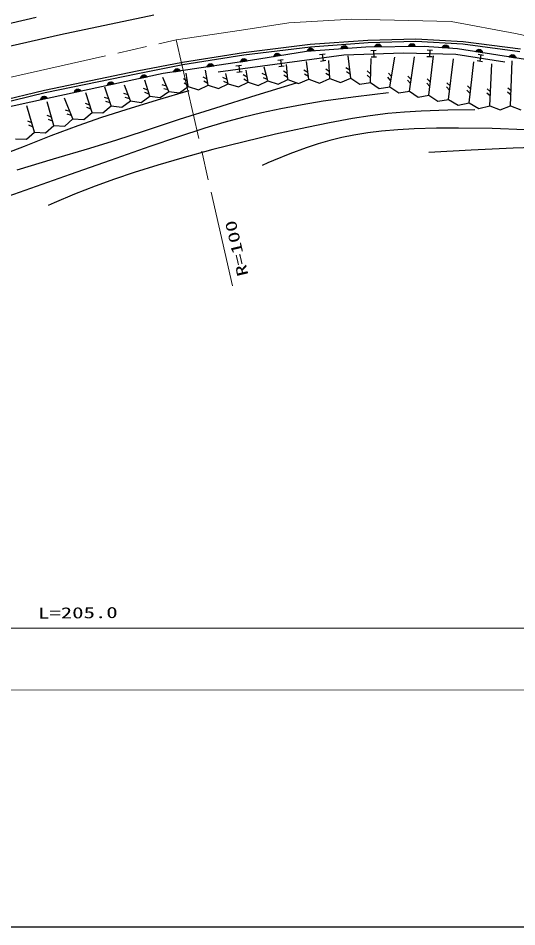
# Model space of a CAD drawing. Units: millimetres, scale not verified. Extents: x 40000 to 680000, y 20000 to 380000.
# Drawn here: x 374219 to 433236, y 205000 to 312604 of the extents above; entities that cross this region are included whole.
import ezdxf
from ezdxf.enums import TextEntityAlignment as Align

# ---------------------------------------------------------------- set-up
doc = ezdxf.new("R2010")
doc.units = ezdxf.units.MM
doc.header["$LTSCALE"] = 1000
doc.linetypes.add('CHAIN', pattern=[18.5, 12, -1.5, 3.5, -1.5])
for name, color, linetype, lineweight in [('M-BGD', 7, 'Continuous', 25), ('M-BMK', 2, 'CHAIN', 13), ('M-STR-HTXT', 7, 'Continuous', 13), ('M-TTL-BAND', 7, 'Continuous', 25)]:
    doc.layers.add(name, color=color, linetype=linetype, lineweight=lineweight)
doc.styles.add('ＭＳ ゴシック', font='')
doc.styles.get('ＭＳ ゴシック').set_extended_font_data('MS Gothic')

msp = doc.modelspace()

# ---------------------------------------------------------------- linework, layer by layer
at = {"layer": 'M-BGD'}
for p, q in [((376357, 312681), (361068, 309161)), ((379228, 310687), (390284, 313008)), ((359202, 306046), (379228, 310687)), ((408797, 309523), (415613, 310010)), ((415613, 310010), (421292, 310172)), ((421292, 310172), (426891, 309848)), ((400889, 308549), (408797, 309523)), ((400931, 308252), (408826, 309224)), ((415371, 309189), (408332, 308676)), ((409186, 308838), (408467, 308786)), ((408494, 308838), (409150, 308886)), ((409110, 308933), (408530, 308890)), ((408574, 308944), (409057, 308979)), ((408960, 309022), (408662, 309000)), ((408826, 309224), (415628, 309710)), ((412441, 309025), (413199, 309081)), ((413175, 309129), (412457, 309077)), ((412483, 309129), (413139, 309177)), ((413100, 309224), (412519, 309181)), ((412564, 309235), (413046, 309270)), ((412949, 309313), (412652, 309291)), ((422263, 309262), (415371, 309189)), ((415628, 309710), (421288, 309872)), ((416436, 309250), (417196, 309258)), ((417175, 309308), (416455, 309301)), ((416485, 309351), (417143, 309358)), ((417106, 309407), (416524, 309401)), ((416572, 309452), (417056, 309457)), ((416961, 309506), (416663, 309503)), ((420436, 309293), (421195, 309301)), ((421175, 309351), (420455, 309343)), ((420484, 309393), (421142, 309400)), ((421106, 309450), (420524, 309444)), ((420571, 309494), (421055, 309500)), ((420961, 309549), (420663, 309545)), ((421288, 309872), (426863, 309549)), ((426222, 308969), (422263, 309262)), ((422610, 308842), (423254, 308824)), ((422932, 308833), (422911, 308033)), ((424434, 309152), (425192, 309096)), ((425175, 309147), (424457, 309200)), ((424491, 309248), (425147, 309199)), ((425115, 309252), (424535, 309295)), ((424586, 309341), (425069, 309305)), ((424979, 309362), (424682, 309384)), ((435021, 307576), (426222, 308969)), ((426863, 309549), (433609, 308660)), ((426891, 309848), (433663, 308956)), ((428573, 308850), (429051, 308774)), ((428966, 308839), (428672, 308885)), ((393668, 307413), (400889, 308549)), ((393720, 307117), (400931, 308252)), ((397893, 306263), (412743, 308266)), ((401037, 307776), (400742, 307732)), ((408332, 308676), (401729, 307575)), ((404500, 308088), (405249, 308213)), ((405221, 308259), (404511, 308140)), ((404533, 308195), (405182, 308303)), ((405138, 308346), (404564, 308250)), ((404603, 308308), (405080, 308387)), ((404979, 308421), (404685, 308372)), ((408451, 308734), (409209, 308790)), ((409896, 308286), (410534, 308372)), ((410215, 308329), (410322, 307536)), ((412743, 308266), (419835, 308517)), ((413595, 305498), (413273, 308132)), ((415905, 304992), (415985, 307846)), ((415953, 308780), (416597, 308803)), ((416625, 308003), (415981, 307980)), ((416275, 308791), (416303, 307992)), ((418214, 304485), (418792, 307989)), ((419835, 308517), (426008, 308350)), ((420524, 303979), (421124, 308037)), ((423233, 308025), (422589, 308042)), ((422834, 303472), (423371, 308132)), ((425144, 302965), (425750, 307799)), ((426008, 308350), (431804, 307432)), ((428406, 308674), (429157, 308555)), ((429145, 308608), (428433, 308720)), ((428471, 308765), (429121, 308662)), ((429093, 308717), (428518, 308808)), ((428651, 308337), (429287, 308236)), ((428969, 308286), (428844, 307496)), ((432357, 308049), (433107, 307930)), ((433095, 307982), (432384, 308095)), ((432422, 308140), (433072, 308037)), ((433044, 308092), (432469, 308183)), ((432524, 308225), (433002, 308149)), ((432917, 308213), (432623, 308260)), ((388313, 306358), (393668, 307413)), ((388372, 306064), (393720, 307117)), ((401729, 307575), (391391, 306035)), ((396595, 306861), (397347, 306973)), ((397320, 307020), (396608, 306914)), ((396630, 306968), (397281, 307065)), ((397238, 307109), (396662, 307023)), ((396702, 307079), (397181, 307151)), ((397081, 307186), (396786, 307142)), ((399996, 306951), (400634, 307037)), ((400315, 306994), (400422, 306201)), ((400552, 307451), (401303, 307563)), ((401276, 307609), (400564, 307503)), ((400586, 307557), (401237, 307654)), ((401194, 307698), (400619, 307612)), ((400659, 307669), (401137, 307740)), ((403784, 305180), (403347, 306799)), ((404946, 307618), (405584, 307704)), ((405691, 306911), (405053, 306825)), ((405265, 307661), (405372, 306868)), ((406145, 305349), (405963, 307132)), ((408628, 305399), (408325, 307466)), ((410641, 307579), (410003, 307493)), ((411112, 305449), (410989, 307608)), ((413479, 306447), (413016, 306731)), ((427602, 302593), (428129, 307418)), ((429162, 307446), (428526, 307546)), ((430061, 302221), (430270, 307181)), ((432507, 302221), (432696, 307561)), ((377346, 304086), (388313, 306358)), ((377411, 303793), (388372, 306064)), ((391391, 306035), (377676, 303102)), ((388710, 305513), (389453, 305672)), ((389423, 305717), (388719, 305566)), ((388738, 305621), (389382, 305759)), ((389336, 305800), (388767, 305679)), ((388803, 305738), (389277, 305839)), ((389174, 305868), (388883, 305806)), ((392639, 306272), (393391, 306384)), ((393364, 306430), (392651, 306324)), ((392674, 306378), (393325, 306475)), ((393282, 306519), (392706, 306433)), ((392746, 306490), (393225, 306561)), ((393124, 306597), (392830, 306553)), ((394343, 304505), (394116, 306085)), ((396586, 305369), (396110, 305631)), ((396704, 304674), (396400, 306466)), ((399064, 304842), (398779, 306038)), ((400741, 306244), (400103, 306158)), ((401335, 305606), (400864, 305877)), ((401424, 305011), (401205, 306466)), ((403611, 305820), (403113, 306035)), ((406074, 306043), (405617, 306336)), ((406125, 305546), (405668, 305841)), ((408514, 306177), (408044, 306449)), ((408587, 305682), (408117, 305957)), ((411066, 306256), (410622, 306569)), ((411094, 305757), (410651, 306072)), ((413540, 305951), (413077, 306237)), ((415919, 305508), (415504, 305860)), ((415933, 306008), (415518, 306357)), ((418333, 305201), (417969, 305605)), ((418414, 305694), (418049, 306096)), ((420727, 305354), (420356, 305750)), ((384799, 304677), (385542, 304836)), ((385512, 304880), (384808, 304730)), ((384827, 304785), (385470, 304922)), ((385424, 304964), (384855, 304842)), ((384892, 304901), (385365, 305002)), ((385263, 305031), (384971, 304969)), ((387511, 302796), (386789, 304689)), ((389788, 303366), (389196, 305252)), ((391786, 304569), (391260, 304706)), ((392066, 303935), (391347, 305560)), ((394252, 305137), (393784, 305411)), ((394323, 304642), (393854, 304918)), ((395557, 304117), (396704, 304674)), ((396669, 304876), (396193, 305140)), ((396704, 304674), (397917, 304286)), ((397917, 304286), (399064, 304842)), ((398941, 305357), (398450, 305586)), ((399057, 304870), (398565, 305102)), ((399064, 304842), (400278, 304455)), ((400278, 304455), (401424, 305011)), ((401409, 305112), (400938, 305385)), ((401424, 305011), (402638, 304624)), ((402638, 304624), (403784, 305180)), ((403742, 305338), (403243, 305555)), ((403784, 305180), (404998, 304793)), ((404998, 304793), (406145, 305349)), ((406145, 305349), (407396, 304877)), ((407396, 304877), (408628, 305399)), ((408628, 305399), (409880, 304927)), ((409880, 304927), (411112, 305449)), ((411112, 305449), (412363, 304977)), ((412363, 304977), (413595, 305498)), ((413595, 305498), (414649, 304783)), ((414649, 304783), (415905, 304992)), ((415905, 304992), (416958, 304276)), ((420654, 304860), (420284, 305258)), ((422956, 304532), (422573, 304919)), ((423013, 305029), (422630, 305413)), ((425345, 304574), (424966, 304962)), ((427778, 304200), (427392, 304581)), ((366554, 301489), (377346, 304086)), ((366622, 301197), (377411, 303793)), ((380887, 303840), (381630, 303999)), ((381600, 304044), (380896, 303893)), ((380915, 303948), (381558, 304086)), ((381513, 304127), (380944, 304006)), ((380980, 304065), (381453, 304166)), ((381351, 304195), (381060, 304133)), ((382967, 301447), (382213, 303758)), ((385233, 302227), (384485, 304433)), ((387238, 303514), (386720, 303678)), ((389563, 304084), (389056, 304279)), ((389713, 303607), (389205, 303804)), ((391041, 303195), (392066, 303935)), ((391988, 304112), (391462, 304251)), ((392066, 303935), (393318, 303764)), ((393318, 303764), (394343, 304505)), ((394343, 304505), (395557, 304117)), ((416958, 304276), (418214, 304485)), ((418214, 304485), (419268, 303770)), ((419268, 303770), (420524, 303979)), ((420524, 303979), (421578, 303263)), ((421578, 303263), (422834, 303472)), ((422834, 303472), (423887, 302757)), ((425283, 304078), (424904, 304468)), ((427723, 303703), (427338, 304087)), ((430109, 303369), (429699, 303726)), ((430130, 303868), (429720, 304223)), ((432552, 303483), (432139, 303838)), ((432570, 303983), (432157, 304335)), ((377676, 303102), (363599, 299949)), ((376904, 302981), (377646, 303147)), ((377616, 303191), (376913, 303034)), ((376931, 303089), (377573, 303233)), ((377527, 303274), (376959, 303147)), ((376995, 303206), (377468, 303312)), ((377365, 303340), (377074, 303275)), ((378434, 299886), (377655, 302683)), ((380701, 300666), (379703, 303144)), ((382691, 302292), (382182, 302481)), ((384958, 303040), (384447, 303223)), ((385118, 302567), (384606, 302752)), ((386486, 302056), (387511, 302796)), ((387416, 303046), (386897, 303213)), ((387511, 302796), (388764, 302626)), ((388764, 302626), (389788, 303366)), ((389788, 303366), (391041, 303195)), ((423887, 302757), (425144, 302965)), ((425144, 302965), (426298, 302287)), ((426298, 302287), (427602, 302593)), ((427602, 302593), (428757, 301915)), ((376168, 299106), (375248, 302222)), ((380342, 301558), (379821, 301712)), ((381990, 300603), (382967, 301447)), ((382846, 301817), (382337, 302008)), ((382967, 301447), (384256, 301383)), ((384256, 301383), (385233, 302227)), ((385233, 302227), (386486, 302056)), ((428757, 301915), (430061, 302221)), ((430061, 302221), (431284, 301731)), ((431284, 301731), (432507, 302221)), ((432507, 302221), (433731, 301731)), ((375846, 300194), (375343, 300397)), ((378157, 300879), (377657, 301090)), ((378292, 300397), (377791, 300611)), ((379723, 299823), (380701, 300666)), ((380528, 301094), (380007, 301251)), ((380701, 300666), (381990, 300603)), ((375988, 299714), (375484, 299920)), ((377457, 299043), (378434, 299886)), ((378434, 299886), (379723, 299823)), ((373901, 298325), (375190, 298262)), ((375190, 298262), (376168, 299106)), ((376168, 299106), (377457, 299043))]:
    msp.add_line(p, q, dxfattribs=at)
for points in [[(408435, 308683), (408460, 308777), (408500, 308858), (408572, 308952), (408656, 309006), (408747, 309043), (408871, 309052), (408967, 309029), (409058, 308987), (409143, 308905), (409196, 308831), (409233, 308741)], [(412424, 308974), (412449, 309068), (412490, 309149), (412561, 309243), (412645, 309297), (412737, 309334), (412861, 309343), (412956, 309320), (413048, 309278), (413132, 309196), (413185, 309122), (413222, 309032)], [(416416, 309200), (416447, 309292), (416493, 309371), (416570, 309460), (416657, 309509), (416751, 309540), (416875, 309541), (416969, 309512), (417058, 309465), (417137, 309378), (417185, 309300), (417216, 309209)], [(420416, 309243), (420447, 309335), (420492, 309414), (420569, 309502), (420657, 309551), (420750, 309582), (420874, 309584), (420969, 309555), (421057, 309508), (421136, 309420), (421185, 309343), (421216, 309251)], [(424410, 309103), (424449, 309193), (424500, 309267), (424585, 309349), (424676, 309391), (424772, 309414), (424896, 309404), (424987, 309368), (425071, 309313), (425143, 309220), (425185, 309138), (425208, 309044)], [(428378, 308628), (428424, 308714), (428482, 308784), (428573, 308858), (428667, 308892), (428765, 308907), (428887, 308888), (428975, 308843), (429055, 308782), (429118, 308683), (429153, 308598), (429168, 308503)], [(400539, 307398), (400557, 307494), (400591, 307578), (400656, 307676), (400736, 307737), (400824, 307780), (400947, 307799), (401044, 307783), (401138, 307748), (401228, 307673), (401287, 307603), (401331, 307516)], [(404488, 308035), (404505, 308131), (404537, 308216), (404600, 308315), (404679, 308377), (404766, 308422), (404889, 308442), (404986, 308428), (405081, 308395), (405172, 308321), (405233, 308252), (405277, 308167)], [(432329, 308003), (432375, 308088), (432433, 308158), (432524, 308233), (432618, 308267), (432715, 308282), (432838, 308262), (432926, 308218), (433006, 308157), (433069, 308058), (433104, 307973), (433119, 307877)], [(396583, 306809), (396601, 306905), (396635, 306989), (396699, 307087), (396779, 307147), (396868, 307191), (396990, 307209), (397088, 307193), (397182, 307159), (397272, 307083), (397331, 307013), (397374, 306927)], [(388701, 305460), (388713, 305557), (388742, 305643), (388800, 305745), (388876, 305810), (388961, 305859), (389083, 305885), (389181, 305876), (389277, 305847), (389371, 305777), (389435, 305711), (389483, 305627)], [(392627, 306219), (392645, 306315), (392679, 306399), (392743, 306498), (392823, 306558), (392911, 306602), (393034, 306620), (393131, 306604), (393226, 306570), (393316, 306494), (393375, 306424), (393418, 306337)], [(384790, 304624), (384802, 304720), (384830, 304806), (384888, 304908), (384964, 304974), (385050, 305023), (385171, 305049), (385269, 305039), (385365, 305011), (385460, 304941), (385523, 304875), (385572, 304791)], [(380878, 303787), (380890, 303884), (380919, 303970), (380977, 304072), (381053, 304137), (381138, 304186), (381259, 304212), (381358, 304203), (381454, 304174), (381548, 304104), (381612, 304038), (381660, 303954)], [(376896, 302927), (376907, 303024), (376935, 303110), (376992, 303213), (377067, 303279), (377152, 303329), (377273, 303356), (377371, 303348), (377468, 303320), (377563, 303251), (377627, 303186), (377676, 303102)]]:
    msp.add_lwpolyline(points, close=True, dxfattribs=at)
for points in [[(407117, 304897), (402348, 303437), (397574, 301966), (393278, 300608), (388998, 299193), (385848, 298148), (382672, 297157), (378361, 295917), (374065, 294619)], [(418053, 303775), (414193, 303298), (410330, 302761), (407823, 302350), (405324, 301881), (403045, 301393), (400779, 300847), (398550, 300245), (396329, 299582), (393059, 298519), (389797, 297396), (385087, 295744), (380372, 294083), (375665, 292430), (370945, 290787), (366227, 289166), (361495, 287557), (358265, 286465), (355035, 285374)], [(372803, 296613), (374949, 297437), (378119, 298692), (381310, 299891), (384136, 300865), (386982, 301782), (390714, 302919), (394458, 304021)], [(428262, 301756), (425080, 301710), (421904, 301605), (419941, 301483), (417973, 301300), (415872, 301037), (413777, 300714), (411080, 300225), (408392, 299677), (404671, 298855), (400967, 297975), (397267, 297034), (393580, 296035), (390754, 295216), (387937, 294338), (385616, 293555), (383316, 292715), (380883, 291748), (378465, 290721), (378125, 290574), (377777, 290423)], [(454196, 298975), (449204, 299020), (444206, 299093), (439226, 299223), (434240, 299399), (430306, 299521), (426352, 299582), (423730, 299570), (421101, 299498), (419160, 299390), (417227, 299222), (415594, 299024), (413965, 298765), (412527, 298478), (411104, 298134), (409707, 297729), (408318, 297264), (406382, 296533), (404454, 295740), (403779, 295454), (403105, 295167)], [(422838, 296755), (427819, 297014), (432812, 297242), (436460, 297370), (440120, 297438), (442780, 297432), (445448, 297366), (447893, 297246), (450334, 297065), (452779, 296821), (455229, 296517), (458918, 295972), (462599, 295367), (463043, 295293), (463487, 295218)]]:
    msp.add_lwpolyline(points, dxfattribs=at)
at = {"layer": 'M-BMK'}
for p, q in [((400666, 311200), (406256, 312060)), ((406256, 312060), (413720, 312490)), ((413720, 312490), (425472, 312204)), ((425472, 312204), (433068, 310771)), ((392928, 310033), (400666, 311200)), ((354792, 301403), (392928, 310033)), ((392928, 310033), (399601, 280903)), ((433068, 310771), (439803, 309338))]:
    msp.add_line(p, q, dxfattribs=at)
at = {"layer": 'M-STR-HTXT'}
for p, q in [((442515, 240387), (280231, 240383)), ((87555, 232774), (511451, 233120))]:
    msp.add_line(p, q, dxfattribs=at)
at = {"layer": 'M-TTL-BAND'}
msp.add_line((40000, 205000), (579000, 205000), dxfattribs=at)

# ---------------------------------------------------------------- texts
at = {"layer": 'M-BMK', "style": 'ＭＳ ゴシック', "width": 1.5}
msp.add_text('R=100', height=1320, rotation=103.202, dxfattribs=at).set_placement((401859, 282304), align=Align.BOTTOM_LEFT)
at = {"layer": 'M-STR-HTXT', "style": 'ＭＳ ゴシック', "width": 1.5}
msp.add_text('L=205.0', height=1320, rotation=0.502, dxfattribs=at).set_placement((376577, 241093), align=Align.BOTTOM_LEFT)

doc.saveas('drawing.dxf')
